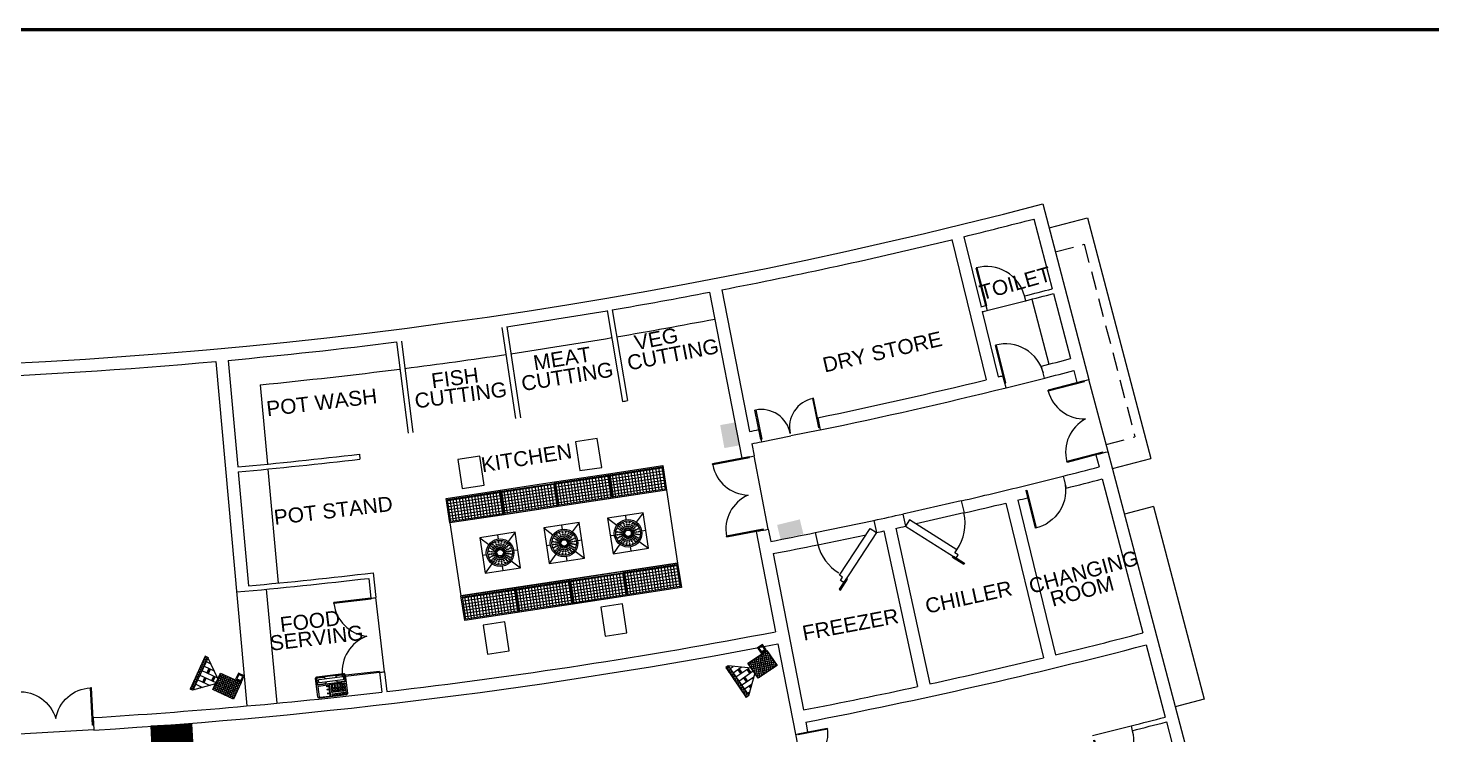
# Model space of a CAD drawing. Header units: inches. Extents: x -221585 to 401252, y -284294 to 332380.
# Drawn here: x 155738 to 158557, y 54669 to 56090 of the extents above; entities that cross this region are included whole.
import ezdxf
from ezdxf.enums import TextEntityAlignment as Align

# ---------------------------------------------------------------- set-up
doc = ezdxf.new("R2010")
doc.units = ezdxf.units.IN
doc.header["$MEASUREMENT"] = 0
for name, pattern in [('CENTER2', [1.125, 0.75, -0.125, 0.125, -0.125]), ('HIDDEN', [0.375, 0.25, -0.125]), ('HIDDEN2', [0.1875, 0.125, -0.0625])]:
    doc.linetypes.add(name, pattern=pattern)
for name, color, linetype, lineweight in [('A-SEC-TXT', 3, 'Continuous', 0), ('A-WALL', 1, 'Continuous', 9), ('HP-A-Door', 1, 'Continuous', 5), ('text', 72, 'HIDDEN2', 5), ('Wall mount speaker', 2, 'Continuous', 0)]:
    doc.layers.add(name, color=color, linetype=linetype, lineweight=lineweight)
for name, color, linetype in [('A-WINDOW', 162, 'Continuous'), ('AC-GRND-PATT', 251, 'Continuous'), ('FIXT', 6, 'Continuous'), ('HP-A-Grid', 9, 'CENTER2'), ('TEL', 6, 'Continuous')]:
    doc.layers.add(name, color=color, linetype=linetype)
doc.styles.add('DIM', font='arial.ttf')
doc.styles.get("Standard").update_dxf_attribs({"font": 'arial.ttf'})
pattern_1 = [(135, (-206628.523, -439172.145), (31.0767903, 31.0767903), []), (45, (-206628.523, -439172.145), (31.0767903, -31.0767903), [])]

# ---------------------------------------------------------------- blocks, each defined once
blk = doc.blocks.new('d2')
at = {"color": 1, "ltscale": 8}
for p, q in [((-332.772, -186.458, 9945.752), (-332.753, -186.454, 9945.752)), ((-332.628, -187.194, 9945.752), (-332.772, -186.458, 9945.752)), ((-332.609, -187.19, 9945.752), (-332.753, -186.454, 9945.752)), ((-332.753, -186.454, 9945.752), (-332.753, -186.454, 9945.732)), ((-332.753, -186.454, 9945.732), (-332.753, -186.454, 9945.732)), ((-334.226, -186.743, 9945.752), (-334.206, -186.739, 9945.752)), ((-334.082, -187.479, 9945.752), (-334.226, -186.743, 9945.752)), ((-334.062, -187.475, 9945.752), (-334.206, -186.739, 9945.752)), ((-332.628, -187.194, 9945.752), (-332.609, -187.19, 9945.752)), ((-334.082, -187.479, 9945.752), (-334.062, -187.475, 9945.752)), ((-334.063, -187.577, 9945.752), (-332.589, -187.288, 9945.752))]:
    blk.add_line(p, q, dxfattribs=at)
for centre, start, end in [((-332.628, -187.194, 9945.752), 101.092, 178.0402), ((-334.062, -187.475, 9945.752), 24.1438, 101.092)]:
    blk.add_arc(centre, 0.75, start, end, dxfattribs=at)
blk = doc.blocks.new('TRTH')
at = {"color": 1, "ltscale": 8}
for p, q in [((-589.839, -68.759), (-589.839, -67.98)), ((-589.819, -68.759), (-589.819, -67.979)), ((-589.839, -68.759), (-589.819, -68.759)), ((-589.839, -68.859), (-589.039, -68.859))]:
    blk.add_line(p, q, dxfattribs=at)
blk.add_arc((-589.819, -68.759), 0.78, 0, 91.4693, dxfattribs=at)
blk = doc.blocks.new('rghtht')
at = {"layer": 'HP-A-Grid', "linetype": 'ByBlock'}
h = blk.add_hatch(dxfattribs=at)
h.set_pattern_fill('NET', color=256, scale=50, style=0)
h.set_pattern_definition([(180, (222259.7514, 89040.658), (2e-11, 6.25), []), (90, (222259.7514, 89040.658), (6.25, -2e-11), [])])
h.paths.add_polyline_path([(204466.6, 125712.4), (204511.6, 125712.4), (204511.6, 125817.4), (204466.6, 125817.4)])
h = blk.add_hatch(dxfattribs=at)
h.set_pattern_fill('NET', color=256, scale=50, style=0)
h.set_pattern_definition([(180, (222458.0265, 89040.658), (2e-11, 6.25), []), (90, (222458.0265, 89040.658), (6.25, -2e-11), [])])
h.paths.add_polyline_path([(204664.9, 125712.4), (204709.9, 125712.4), (204709.9, 125817.4), (204664.9, 125817.4)])
h = blk.add_hatch(dxfattribs=at)
h.set_pattern_fill('NET', color=256, scale=50, style=0)
h.set_pattern_definition([(180, (222259.7514, 88930.658), (2e-11, 6.25), []), (90, (222259.7514, 88930.658), (6.25, -2e-11), [])])
h.paths.add_polyline_path([(204466.6, 125602.4), (204511.6, 125602.4), (204511.6, 125707.4), (204466.6, 125707.4)])
h = blk.add_hatch(dxfattribs=at)
h.set_pattern_fill('NET', color=256, scale=50, style=0)
h.set_pattern_definition([(180, (222458.0265, 88930.658), (2e-11, 6.25), []), (90, (222458.0265, 88930.658), (6.25, -2e-11), [])])
h.paths.add_polyline_path([(204664.9, 125602.4), (204709.9, 125602.4), (204709.9, 125707.4), (204664.9, 125707.4)])
h = blk.add_hatch(dxfattribs=at)
h.set_pattern_fill('NET', color=256, scale=50, style=0)
h.set_pattern_definition([(180, (222259.7514, 88820.658), (2e-11, 6.25), []), (90, (222259.7514, 88820.658), (6.25, -2e-11), [])])
h.paths.add_polyline_path([(204466.6, 125492.4), (204511.6, 125492.4), (204511.6, 125597.4), (204466.6, 125597.4)])
h = blk.add_hatch(dxfattribs=at)
h.set_pattern_fill('NET', color=256, scale=50, style=0)
h.set_pattern_definition([(180, (222458.0265, 88820.658), (2e-11, 6.25), []), (90, (222458.0265, 88820.658), (6.25, -2e-11), [])])
h.paths.add_polyline_path([(204664.9, 125492.4), (204709.9, 125492.4), (204709.9, 125597.4), (204664.9, 125597.4)])
h = blk.add_hatch(dxfattribs=at)
h.set_pattern_fill('NET', color=256, scale=50, style=0)
h.set_pattern_definition([(180, (222259.7514, 88710.658), (2e-11, 6.25), []), (90, (222259.7514, 88710.658), (6.25, -2e-11), [])])
h.paths.add_polyline_path([(204466.6, 125382.4), (204511.6, 125382.4), (204511.6, 125487.4), (204466.6, 125487.4)])
h = blk.add_hatch(dxfattribs=at)
h.set_pattern_fill('NET', color=256, scale=50, style=0)
h.set_pattern_definition([(180, (222458.0265, 88710.658), (2e-11, 6.25), []), (90, (222458.0265, 88710.658), (6.25, -2e-11), [])])
h.paths.add_polyline_path([(204664.9, 125382.4), (204709.9, 125382.4), (204709.9, 125487.4), (204664.9, 125487.4)])
at = {"layer": 'A-WINDOW', "color": 8}
blk.add_line((204662.4, 125819.9), (204662.4, 125379.9), dxfattribs=at)
for points in [[(204449.4, 125698.1), (204390.6, 125698.1), (204390.6, 125653.9), (204449.4, 125653.9)], [(204786, 125698.1), (204727.1, 125698.1), (204727.1, 125653.9), (204786, 125653.9)], [(204449.4, 125459.2), (204390.6, 125459.2), (204390.6, 125414.9), (204449.4, 125414.9)], [(204786, 125459.2), (204727.1, 125459.2), (204727.1, 125414.9), (204786, 125414.9)]]:
    blk.add_lwpolyline(points, close=True, dxfattribs=at)
at = {"layer": 'FIXT'}
for p, q in [((204514.1, 125819.9), (204514.1, 125379.9)), ((204514.1, 125819.9), (204662.4, 125819.9)), ((204712.4, 125819.9), (204712.4, 125379.9)), ((204552.3, 125766.5), (204568.7, 125750.1)), ((204588.3, 125766.5), (204588.3, 125758.2)), ((204607.8, 125750.1), (204624.3, 125766.5)), ((204552.3, 125730.5), (204560.6, 125730.5)), ((204616, 125730.5), (204624.3, 125730.5)), ((204552.3, 125694.5), (204568.7, 125710.9)), ((204588.3, 125702.8), (204588.3, 125694.5)), ((204607.8, 125710.9), (204624.3, 125694.5)), ((204552.3, 125636.6), (204568.7, 125620.1)), ((204588.3, 125636.6), (204588.3, 125628.3)), ((204607.8, 125620.1), (204624.3, 125636.6)), ((204552.3, 125600.6), (204560.6, 125600.6)), ((204616, 125600.6), (204624.3, 125600.6)), ((204552.3, 125564.6), (204568.7, 125581)), ((204588.3, 125572.9), (204588.3, 125564.6)), ((204607.8, 125581), (204624.3, 125564.6)), ((204552.3, 125506.6), (204568.7, 125490.2)), ((204588.3, 125506.6), (204588.3, 125498.3)), ((204607.8, 125490.2), (204624.3, 125506.6)), ((204552.3, 125470.6), (204560.6, 125470.6)), ((204616, 125470.6), (204624.3, 125470.6)), ((204552.3, 125434.6), (204568.7, 125451)), ((204588.3, 125442.9), (204588.3, 125434.6)), ((204607.8, 125451), (204624.3, 125434.6)), ((204514.1, 125379.9), (204662.4, 125379.9))]:
    blk.add_line(p, q, dxfattribs=at)
for points in [[(204514.1, 125819.9), (204464.1, 125819.9)], [(204712.4, 125819.9), (204712.4, 125819.9), (204662.4, 125819.9)]]:
    blk.add_lwpolyline(points, dxfattribs=at)
for points in [[(204464.1, 125819.9), (204514.1, 125819.9), (204514.1, 125709.9), (204464.1, 125709.9)], [(204466.6, 125817.4), (204511.6, 125817.4), (204511.6, 125712.4), (204466.6, 125712.4)], [(204662.4, 125819.9), (204712.4, 125819.9), (204712.4, 125709.9), (204662.4, 125709.9)], [(204664.9, 125817.4), (204709.9, 125817.4), (204709.9, 125712.4), (204664.9, 125712.4)], [(204624.3, 125766.5), (204552.3, 125766.5), (204552.3, 125694.5), (204624.3, 125694.5)], [(204464.1, 125709.9), (204514.1, 125709.9), (204514.1, 125599.9), (204464.1, 125599.9)], [(204466.6, 125707.4), (204511.6, 125707.4), (204511.6, 125602.4), (204466.6, 125602.4)], [(204662.4, 125709.9), (204712.4, 125709.9), (204712.4, 125599.9), (204662.4, 125599.9)], [(204664.9, 125707.4), (204709.9, 125707.4), (204709.9, 125602.4), (204664.9, 125602.4)], [(204624.3, 125636.6), (204552.3, 125636.6), (204552.3, 125564.6), (204624.3, 125564.6)], [(204464.1, 125599.9), (204514.1, 125599.9), (204514.1, 125489.9), (204464.1, 125489.9)], [(204466.6, 125597.4), (204511.6, 125597.4), (204511.6, 125492.4), (204466.6, 125492.4)], [(204662.4, 125599.9), (204712.4, 125599.9), (204712.4, 125489.9), (204662.4, 125489.9)], [(204664.9, 125597.4), (204709.9, 125597.4), (204709.9, 125492.4), (204664.9, 125492.4)], [(204464.1, 125489.9), (204514.1, 125489.9), (204514.1, 125379.9), (204464.1, 125379.9)], [(204624.3, 125506.6), (204552.3, 125506.6), (204552.3, 125434.6), (204624.3, 125434.6)], [(204662.4, 125489.9), (204712.4, 125489.9), (204712.4, 125379.9), (204662.4, 125379.9)], [(204466.6, 125487.4), (204511.6, 125487.4), (204511.6, 125382.4), (204466.6, 125382.4)], [(204664.9, 125487.4), (204709.9, 125487.4), (204709.9, 125382.4), (204664.9, 125382.4)]]:
    blk.add_lwpolyline(points, close=True, dxfattribs=at)
for centre, radius in [((204588.3, 125730.5), 27.7), ((204588.3, 125730.5), 24.8), ((204570.2, 125742.4), 0.795), ((204573, 125745.7), 0.795), ((204575.9, 125742.9), 0.795), ((204576.2, 125748.5), 0.795), ((204578.8, 125745.4), 0.795), ((204581.1, 125742.7), 0.795), ((204582.4, 125751.6), 0.795), ((204583.6, 125747.7), 0.795), ((204584.6, 125744.3), 0.795), ((204585.8, 125740.6), 0.795), ((204588.3, 125752.1), 0.795), ((204588.3, 125748), 0.795), ((204588.3, 125744.4), 0.795), ((204588.3, 125740.5), 0.795), ((204590.7, 125740.6), 0.795), ((204591.9, 125744.3), 0.795), ((204593, 125747.7), 0.795), ((204594.2, 125751.6), 0.795), ((204595.4, 125742.7), 0.795), ((204597.7, 125745.4), 0.795), ((204600.3, 125748.5), 0.795), ((204600.6, 125742.9), 0.795), ((204603.5, 125745.7), 0.795), ((204606.3, 125742.4), 0.795), ((204566.7, 125730.5), 0.795), ((204567.5, 125736.8), 0.795), ((204567.5, 125724.2), 0.795), ((204570.2, 125718.7), 0.795), ((204570.8, 125730.5), 0.795), ((204571.3, 125735.4), 0.795), ((204571.3, 125725.6), 0.795), ((204573, 125715.3), 0.795), ((204573.4, 125739.8), 0.795), ((204573.4, 125721.2), 0.795), ((204574.4, 125730.5), 0.795), ((204574.7, 125734.2), 0.795), ((204574.7, 125726.8), 0.795), ((204575.9, 125718.2), 0.795), ((204576.2, 125737.6), 0.795), ((204576.2, 125723.4), 0.795), ((204576.2, 125712.6), 0.795), ((204578.3, 125730.5), 0.795), ((204578.4, 125732.9), 0.795), ((204578.4, 125728.2), 0.795), ((204578.4, 125740.3), 0.795), ((204578.4, 125720.7), 0.795), ((204578.8, 125715.6), 0.795), ((204579.2, 125735.2), 0.795), ((204579.2, 125725.9), 0.795), ((204581.2, 125737.6), 0.795), ((204581.2, 125723.4), 0.795), ((204581.1, 125718.4), 0.795), ((204588.3, 125730.5), 7.8), ((204588.3, 125730.5), 6.54), ((204583.6, 125713.3), 0.795), ((204583.6, 125739.7), 0.795), ((204583.6, 125721.4), 0.795), ((204584.6, 125716.7), 0.795), ((204585.8, 125720.4), 0.795), ((204588.3, 125720.5), 0.795), ((204588.3, 125716.6), 0.795), ((204588.3, 125713), 0.795), ((204590.7, 125720.4), 0.795), ((204591.9, 125716.7), 0.795), ((204592.9, 125739.7), 0.795), ((204592.9, 125721.4), 0.795), ((204593, 125713.3), 0.795), ((204595.3, 125737.6), 0.795), ((204595.3, 125723.4), 0.795), ((204595.4, 125718.4), 0.795), ((204597.3, 125735.2), 0.795), ((204597.3, 125725.9), 0.795), ((204597.7, 125715.6), 0.795), ((204598.1, 125740.3), 0.795), ((204598.1, 125720.7), 0.795), ((204598.2, 125732.9), 0.795), ((204598.2, 125728.2), 0.795), ((204598.3, 125730.5), 0.795), ((204600.3, 125712.6), 0.795), ((204600.4, 125737.6), 0.795), ((204600.4, 125723.4), 0.795), ((204600.6, 125718.2), 0.795), ((204601.8, 125734.2), 0.795), ((204601.8, 125726.8), 0.795), ((204602.1, 125730.5), 0.795), ((204603.2, 125739.8), 0.795), ((204603.2, 125721.2), 0.795), ((204603.5, 125715.3), 0.795), ((204605.2, 125735.4), 0.795), ((204605.2, 125725.6), 0.795), ((204605.8, 125730.5), 0.795), ((204606.3, 125718.7), 0.795), ((204609, 125736.8), 0.795), ((204609, 125724.2), 0.795), ((204609.8, 125730.5), 0.795), ((204582.4, 125709.4), 0.795), ((204588.3, 125709), 0.795), ((204594.2, 125709.4), 0.795), ((204588.3, 125600.6), 27.7), ((204588.3, 125600.6), 24.8), ((204566.7, 125600.6), 0.795), ((204567.5, 125606.9), 0.795), ((204570.2, 125612.4), 0.795), ((204570.8, 125600.6), 0.795), ((204571.3, 125605.5), 0.795), ((204573, 125615.8), 0.795), ((204573.4, 125609.9), 0.795), ((204574.4, 125600.6), 0.795), ((204574.7, 125604.3), 0.795), ((204575.9, 125612.9), 0.795), ((204576.2, 125618.5), 0.795), ((204576.2, 125607.6), 0.795), ((204578.3, 125600.6), 0.795), ((204578.4, 125602.9), 0.795), ((204578.4, 125610.4), 0.795), ((204578.8, 125615.5), 0.795), ((204579.2, 125605.2), 0.795), ((204581.1, 125612.7), 0.795), ((204581.2, 125607.6), 0.795), ((204588.3, 125600.6), 7.8), ((204582.4, 125621.6), 0.795), ((204588.3, 125600.6), 6.54), ((204583.6, 125617.8), 0.795), ((204583.6, 125609.7), 0.795), ((204584.6, 125614.3), 0.795), ((204585.8, 125610.6), 0.795), ((204588.3, 125622.1), 0.795), ((204588.3, 125618.1), 0.795), ((204588.3, 125614.5), 0.795), ((204588.3, 125610.6), 0.795), ((204590.7, 125610.6), 0.795), ((204591.9, 125614.3), 0.795), ((204592.9, 125609.7), 0.795), ((204593, 125617.8), 0.795), ((204594.2, 125621.6), 0.795), ((204595.3, 125607.6), 0.795), ((204595.4, 125612.7), 0.795), ((204597.3, 125605.2), 0.795), ((204597.7, 125615.5), 0.795), ((204598.1, 125610.4), 0.795), ((204598.2, 125602.9), 0.795), ((204598.3, 125600.6), 0.795), ((204600.3, 125618.5), 0.795), ((204600.4, 125607.6), 0.795), ((204600.6, 125612.9), 0.795), ((204601.8, 125604.3), 0.795), ((204602.1, 125600.6), 0.795), ((204603.2, 125609.9), 0.795), ((204603.5, 125615.8), 0.795), ((204605.2, 125605.5), 0.795), ((204605.8, 125600.6), 0.795), ((204606.3, 125612.4), 0.795), ((204609, 125606.9), 0.795), ((204609.8, 125600.6), 0.795), ((204567.5, 125594.3), 0.795), ((204570.2, 125588.7), 0.795), ((204571.3, 125595.6), 0.795), ((204573, 125585.3), 0.795), ((204573.4, 125591.2), 0.795), ((204574.7, 125596.9), 0.795), ((204575.9, 125588.2), 0.795), ((204576.2, 125593.5), 0.795), ((204576.2, 125582.6), 0.795), ((204578.4, 125598.2), 0.795), ((204578.4, 125590.7), 0.795), ((204578.8, 125585.7), 0.795), ((204579.2, 125595.9), 0.795), ((204581.2, 125593.5), 0.795), ((204581.1, 125588.4), 0.795), ((204582.4, 125579.5), 0.795), ((204583.6, 125583.3), 0.795), ((204583.6, 125591.4), 0.795), ((204584.6, 125586.8), 0.795), ((204585.8, 125590.5), 0.795), ((204588.3, 125590.6), 0.795), ((204588.3, 125586.7), 0.795), ((204588.3, 125583.1), 0.795), ((204588.3, 125579), 0.795), ((204590.7, 125590.5), 0.795), ((204591.9, 125586.8), 0.795), ((204592.9, 125591.4), 0.795), ((204593, 125583.3), 0.795), ((204594.2, 125579.5), 0.795), ((204595.3, 125593.5), 0.795), ((204595.4, 125588.4), 0.795), ((204597.3, 125595.9), 0.795), ((204597.7, 125585.7), 0.795), ((204598.1, 125590.7), 0.795), ((204598.2, 125598.2), 0.795), ((204600.3, 125582.6), 0.795), ((204600.4, 125593.5), 0.795), ((204600.6, 125588.2), 0.795), ((204601.8, 125596.9), 0.795), ((204603.2, 125591.2), 0.795), ((204603.5, 125585.3), 0.795), ((204605.2, 125595.6), 0.795), ((204606.3, 125588.7), 0.795), ((204609, 125594.3), 0.795), ((204588.3, 125470.6), 27.7), ((204588.3, 125470.6), 24.8), ((204576.2, 125488.6), 0.795), ((204582.4, 125491.7), 0.795), ((204583.6, 125487.8), 0.795), ((204588.3, 125492.1), 0.795), ((204588.3, 125488.1), 0.795), ((204593, 125487.8), 0.795), ((204594.2, 125491.7), 0.795), ((204600.3, 125488.6), 0.795), ((204566.7, 125470.6), 0.795), ((204567.5, 125476.9), 0.795), ((204567.5, 125464.3), 0.795), ((204570.2, 125482.4), 0.795), ((204570.2, 125458.8), 0.795), ((204570.8, 125470.6), 0.795), ((204571.3, 125475.5), 0.795), ((204571.3, 125465.7), 0.795), ((204573, 125485.8), 0.795), ((204573.4, 125479.9), 0.795), ((204573.4, 125461.3), 0.795), ((204574.4, 125470.6), 0.795), ((204574.7, 125474.3), 0.795), ((204574.7, 125466.9), 0.795), ((204575.9, 125483), 0.795), ((204576.2, 125477.7), 0.795), ((204576.2, 125463.5), 0.795), ((204578.3, 125470.6), 0.795), ((204578.4, 125473), 0.795), ((204578.4, 125468.2), 0.795), ((204578.4, 125480.4), 0.795), ((204578.4, 125460.8), 0.795), ((204578.8, 125485.5), 0.795), ((204579.2, 125475.3), 0.795), ((204579.2, 125465.9), 0.795), ((204581.1, 125482.7), 0.795), ((204581.2, 125477.7), 0.795), ((204581.2, 125463.5), 0.795), ((204581.1, 125458.5), 0.795), ((204588.3, 125470.6), 7.8), ((204588.3, 125470.6), 6.54), ((204583.6, 125479.8), 0.795), ((204583.6, 125461.4), 0.795), ((204584.6, 125484.4), 0.795), ((204585.8, 125480.7), 0.795), ((204585.8, 125460.5), 0.795), ((204588.3, 125484.5), 0.795), ((204588.3, 125480.6), 0.795), ((204588.3, 125460.6), 0.795), ((204590.7, 125480.7), 0.795), ((204590.7, 125460.5), 0.795), ((204591.9, 125484.4), 0.795), ((204592.9, 125479.8), 0.795), ((204592.9, 125461.4), 0.795), ((204595.3, 125477.7), 0.795), ((204595.3, 125463.5), 0.795), ((204595.4, 125482.7), 0.795), ((204595.4, 125458.5), 0.795), ((204597.3, 125475.3), 0.795), ((204597.3, 125465.9), 0.795), ((204597.7, 125485.5), 0.795), ((204598.1, 125480.4), 0.795), ((204598.1, 125460.8), 0.795), ((204598.2, 125473), 0.795), ((204598.2, 125468.2), 0.795), ((204598.3, 125470.6), 0.795), ((204600.4, 125477.7), 0.795), ((204600.4, 125463.5), 0.795), ((204600.6, 125483), 0.795), ((204601.8, 125474.3), 0.795), ((204601.8, 125466.9), 0.795), ((204602.1, 125470.6), 0.795), ((204603.2, 125479.9), 0.795), ((204603.2, 125461.3), 0.795), ((204603.5, 125485.8), 0.795), ((204605.2, 125475.5), 0.795), ((204605.2, 125465.7), 0.795), ((204605.8, 125470.6), 0.795), ((204606.3, 125482.4), 0.795), ((204606.3, 125458.8), 0.795), ((204609, 125476.9), 0.795), ((204609, 125464.3), 0.795), ((204609.8, 125470.6), 0.795), ((204573, 125455.4), 0.795), ((204575.9, 125458.2), 0.795), ((204576.2, 125452.6), 0.795), ((204578.8, 125455.7), 0.795), ((204582.4, 125449.5), 0.795), ((204583.6, 125453.4), 0.795), ((204584.6, 125456.8), 0.795), ((204588.3, 125456.7), 0.795), ((204588.3, 125453.1), 0.795), ((204588.3, 125449.1), 0.795), ((204591.9, 125456.8), 0.795), ((204593, 125453.4), 0.795), ((204594.2, 125449.5), 0.795), ((204597.7, 125455.7), 0.795), ((204600.3, 125452.6), 0.795), ((204600.6, 125458.2), 0.795), ((204603.5, 125455.4), 0.795)]:
    blk.add_circle(centre, radius, dxfattribs=at)
blk = doc.blocks.new('RYTRTRTRTRT')
at = {"color": 1}
for p, q in [((42.518, 61.153), (42.518, 61.753)), ((42.518, 61.753), (42.538, 61.753)), ((42.538, 61.753), (42.538, 61.153)), ((43.718, 61.753), (43.698, 61.753)), ((43.698, 61.753), (43.698, 61.153)), ((43.718, 61.153), (43.718, 61.753)), ((42.518, 61.153), (42.538, 61.153)), ((42.518, 61.103), (43.118, 61.103)), ((43.718, 61.103), (43.118, 61.103)), ((43.718, 61.153), (43.698, 61.153))]:
    blk.add_line(p, q, dxfattribs=at)
for centre, start, end in [((42.528, 61.163), 359.0371, 90), ((43.708, 61.163), 90, 180.9629)]:
    blk.add_arc(centre, 0.59, start, end, dxfattribs=at)
blk = doc.blocks.new('A$C08703A85')
at = {"layer": 'AC-GRND-PATT', "lineweight": -2, "ltscale": 0.1}
h = blk.add_hatch(dxfattribs=at)
h.set_pattern_fill('ANSI37', color=0, scale=351.593746)
h.set_pattern_definition(pattern_1)
h.paths.add_polyline_path([(0, 837), (67, 837), (70, 834), (70, 6), (63, 0), (0, 0)])
h = blk.add_hatch(dxfattribs=at)
h.set_pattern_fill('BRSTONE', color=0, scale=351.593746)
h.set_pattern_definition([(180, (-206628.52, -439172.15), (-7e-13, 116.025936), []), (90, (-206944.96, -439172.15), (175.79687, 116.025936), [116.02594, -116.02594]), (90, (-206909.8, -439172.15), (175.79687, 116.025936), [116.02594, -116.02594]), (180, (-206944.96, -439152.81), (-175.796873, 116.025936), [-316.43437, 35.159375]), (180, (-206944.96, -439133.47), (-175.796873, 116.025936), [-316.43437, 35.159375]), (180, (-206944.96, -439114.13), (-175.796873, 116.025936), [-316.43437, 35.159375]), (180, (-206944.96, -439094.8), (-175.796873, 116.025936), [-316.43437, 35.159375]), (180, (-206944.96, -439075.46), (-175.796873, 116.025936), [-316.43437, 35.159375])])
h.paths.add_polyline_path([(70, 834), (481, 486), (481, 352), (70, 6)])
h = blk.add_hatch(dxfattribs=at)
h.set_pattern_fill('ANSI37', color=0, scale=351.593746)
h.set_pattern_definition(pattern_1)
h.paths.add_polyline_path([(1009, 628), (1009, 206), (481, 206), (481, 417), (481, 628)])
at = {"layer": 'A-WALL', "color": 10, "lineweight": -2, "ltscale": 0.1}
for p, q in [((0, 837), (0, 0)), ((70, 837), (0, 837)), ((481, 486), (67, 837)), ((70, 839), (70, 0)), ((481, 352), (63, 0)), ((481, 206), (481, 628)), ((481, 628), (1009, 628)), ((481, 206), (481, 417)), ((499, 472), (495, 475)), ((1009, 628), (1009, 206)), ((1009, 206), (481, 206))]:
    blk.add_line(p, q, dxfattribs=at)
at = {"layer": 'A-WALL', "color": 10, "linetype": 'ByBlock', "lineweight": -2, "ltscale": 0.1}
blk.add_line((70, 0), (0, 0), dxfattribs=at)
blk = doc.blocks.new('A$C1C8104B6')
at = {"color": 6}
for points in [[(737, 0), (887, 0), (887, 146), (737, 146)], [(760, 23), (864, 23), (864, 123), (760, 123)]]:
    blk.add_lwpolyline(points, close=True, dxfattribs=at)
at = {"layer": 'A-SEC-TXT', "rotation": 270}
blk.add_blockref('A$C08703A85', (90, 1009), dxfattribs=at)
blk = doc.blocks.new('A$C1A3D5E7F')
at = {"color": 1}
for points in [[(6.11, 4.12), (6.11, 0.28, -0.414214), (5.83, 0), (0.28, 0, -0.414214), (0, 0.28), (0, 4.12, -0.414214), (0.28, 4.41), (5.83, 4.41, -0.414214)], [(5.97, 4.12), (5.97, 2.84, -0.414214), (5.83, 2.7), (0.28, 2.7, -0.414214), (0.14, 2.84), (0.14, 4.12, -0.414214), (0.28, 4.27), (5.83, 4.27, -0.414214)], [(5.69, 3.7), (5.69, 3.27, -0.414214), (5.54, 3.13), (0.71, 3.13, -0.414214), (0.57, 3.27), (0.57, 3.7, -0.414214), (0.71, 3.84), (5.54, 3.84, -0.414214)], [(2.42, 2.36), (2.42, 0.28, -0.414214), (2.28, 0.14), (0.43, 0.14, -0.414214), (0.29, 0.28), (0.29, 2.36, -0.414214), (0.43, 2.5), (2.28, 2.5, -0.414214)], [(3.25, 2.03), (3.25, 2.4, 0.414214), (3.23, 2.43), (3, 2.43, 0.414214), (2.97, 2.4), (2.97, 2.03, 0.414214), (3, 2), (3.23, 2, 0.414214)], [(3.25, 1.82), (3.25, 1.45, -0.414214), (3.23, 1.43), (3, 1.43, -0.414214), (2.97, 1.45), (2.97, 1.82, -0.414214), (3, 1.85), (3.23, 1.85, -0.414214)], [(3.25, 1.25), (3.25, 0.88, -0.414214), (3.23, 0.85), (3, 0.85, -0.414214), (2.97, 0.88), (2.97, 1.25, -0.414214), (3, 1.28), (3.23, 1.28, -0.414214)], [(3.25, 0.54), (3.25, 0.17, -0.414214), (3.23, 0.14), (3, 0.14, -0.414214), (2.97, 0.17), (2.97, 0.54, -0.414214), (3, 0.57), (3.23, 0.57, -0.414214)], [(3.84, 2.03), (3.84, 2.4, 0.414214), (3.81, 2.43), (3.58, 2.43, 0.414214), (3.55, 2.4), (3.55, 2.03, 0.414214), (3.58, 2), (3.81, 2, 0.414214)], [(3.84, 1.82), (3.84, 1.45, -0.414214), (3.81, 1.43), (3.58, 1.43, -0.414214), (3.55, 1.45), (3.55, 1.82, -0.414214), (3.58, 1.85), (3.81, 1.85, -0.414214)], [(3.84, 1.25), (3.84, 0.88, -0.414214), (3.81, 0.85), (3.58, 0.85, -0.414214), (3.55, 0.88), (3.55, 1.25, -0.414214), (3.58, 1.28), (3.81, 1.28, -0.414214)], [(3.84, 0.54), (3.84, 0.17, -0.414214), (3.81, 0.14), (3.58, 0.14, -0.414214), (3.55, 0.17), (3.55, 0.54, -0.414214), (3.58, 0.57), (3.81, 0.57, -0.414214)], [(4.42, 2.03), (4.42, 2.4, 0.414214), (4.39, 2.43), (4.16, 2.43, 0.414214), (4.14, 2.4), (4.14, 2.03, 0.414214), (4.16, 2), (4.39, 2, 0.414214)], [(4.42, 1.82), (4.42, 1.45, -0.414214), (4.39, 1.43), (4.16, 1.43, -0.414214), (4.14, 1.45), (4.14, 1.82, -0.414214), (4.16, 1.85), (4.39, 1.85, -0.414214)], [(4.42, 1.25), (4.42, 0.88, -0.414214), (4.39, 0.85), (4.16, 0.85, -0.414214), (4.14, 0.88), (4.14, 1.25, -0.414214), (4.16, 1.28), (4.39, 1.28, -0.414214)], [(4.42, 0.54), (4.42, 0.17, -0.414214), (4.39, 0.14), (4.16, 0.14, -0.414214), (4.14, 0.17), (4.14, 0.54, -0.414214), (4.16, 0.57), (4.39, 0.57, -0.414214)], [(5, 2.03), (5, 2.4, 0.414214), (4.97, 2.43), (4.75, 2.43, 0.414214), (4.72, 2.4), (4.72, 2.03, 0.414214), (4.75, 2), (4.97, 2, 0.414214)], [(5, 1.82), (5, 1.45, -0.414214), (4.97, 1.43), (4.75, 1.43, -0.414214), (4.72, 1.45), (4.72, 1.82, -0.414214), (4.75, 1.85), (4.97, 1.85, -0.414214)], [(5, 1.25), (5, 0.88, -0.414214), (4.97, 0.85), (4.75, 0.85, -0.414214), (4.72, 0.88), (4.72, 1.25, -0.414214), (4.75, 1.28), (4.97, 1.28, -0.414214)], [(5, 0.54), (5, 0.17, -0.414214), (4.97, 0.14), (4.75, 0.14, -0.414214), (4.72, 0.17), (4.72, 0.54, -0.414214), (4.75, 0.57), (4.97, 0.57, -0.414214)], [(5.79, 2.4), (5.79, 2.03, -0.414214), (5.76, 2), (5.6, 2, -0.414214), (5.57, 2.03), (5.57, 2.4, -0.414214), (5.6, 2.43), (5.76, 2.43, -0.414214)], [(5.79, 1.82), (5.79, 1.45, -0.414214), (5.76, 1.43), (5.6, 1.43, -0.414214), (5.57, 1.45), (5.57, 1.82, -0.414214), (5.6, 1.85), (5.76, 1.85, -0.414214)], [(5.79, 1.25), (5.79, 0.88, -0.414214), (5.76, 0.85), (5.6, 0.85, -0.414214), (5.57, 0.88), (5.57, 1.25, -0.414214), (5.6, 1.28), (5.76, 1.28, -0.414214)], [(5.79, 0.54), (5.79, 0.17, -0.414214), (5.76, 0.14), (5.6, 0.14, -0.414214), (5.57, 0.17), (5.57, 0.54, -0.414214), (5.6, 0.57), (5.76, 0.57, -0.414214)]]:
    blk.add_lwpolyline(points, format="xyb", close=True, dxfattribs=at)
for points in [[(2.11, 3.13), (1.71, 2.77), (0.43, 2.77, -0.414214), (0.28, 2.91), (0.28, 4.05, -0.414214), (0.43, 4.19), (1.71, 4.19), (2.11, 3.84)], [(4.07, 3.84), (4.48, 4.19), (5.76, 4.19, -0.414214), (5.9, 4.05), (5.9, 2.91, -0.414214), (5.76, 2.77), (4.48, 2.77), (4.07, 3.13)]]:
    blk.add_lwpolyline(points, format="xyb", dxfattribs=at)
for points in [[(2.18, 2.34), (2.18, 2.12), (2.1, 2.12), (2.1, 2.34)], [(2.18, 1.64), (2.18, 1.43), (2.1, 1.43), (2.1, 1.64)], [(2.18, 0.86), (2.18, 0.64), (2.1, 0.64), (2.1, 0.86)], [(6.02, 0.66), (6.02, 0.68), (5.91, 0.68), (5.91, 0.66)], [(6.02, 0.65), (6.02, 0.63), (5.91, 0.63), (5.91, 0.65)], [(6.02, 0.61), (6.02, 0.6), (5.91, 0.6), (5.91, 0.61)]]:
    blk.add_lwpolyline(points, close=True, dxfattribs=at)
blk.add_lwpolyline([(5.31, 0), (5.31, 2.5), (2.57, 2.5), (2.57, 0)], dxfattribs=at)
for centre in [(5.43, 1.14), (5.43, 0.35)]:
    blk.add_circle(centre, 0.0499, dxfattribs=at)
for s, height, p in [('Panasonic', 0.0995, (0.15, 1.36)), ('1', 0.142, (3.15, 2.21)), ('2', 0.142, (3.15, 1.64)), ('3', 0.142, (3.15, 1.06)), ('4', 0.142, (3.73, 2.21)), ('5', 0.142, (3.73, 1.64)), ('6', 0.142, (3.73, 1.06)), ('7', 0.142, (4.31, 2.21)), ('8', 0.142, (4.31, 1.64)), ('9', 0.142, (4.31, 1.06)), ('*', 0.142, (4.9, 2.21)), ('0', 0.142, (4.9, 1.64)), ('#', 0.142, (4.9, 1.06)), ('MIC', 0.0498, (5.86, 0.64))]:
    blk.add_text(s, height=height, rotation=90, dxfattribs=at).set_placement(p, align=Align.MIDDLE)
blk = doc.blocks.new('A$C54490F4E')
at = {"layer": 'Wall mount speaker', "ltscale": 0.1}
h = blk.add_hatch(dxfattribs=at)
h.set_pattern_fill('ANSI31', color=3, scale=50, style=0)
h.paths.add_polyline_path([(347, 332), (0, 332), (0, 0), (347, 0)])
at = {"layer": 'Wall mount speaker', "color": 3, "ltscale": 0.1}
blk.add_lwpolyline([(0, 332), (347, 332), (347, 0), (0, 0)], close=True, dxfattribs=at)
blk = doc.blocks.new('A$C1A917D7C')
at = {"layer": 'TEL', "elevation": 0}
for points in [[(0, 956), (227, 956), (227, 744), (0, 744)], [(63, 893), (164, 893), (164, 807), (63, 807)]]:
    blk.add_lwpolyline(points, close=True, dxfattribs=at)
at = {"layer": 'Wall mount speaker', "color": 2, "ltscale": 0.1, "xscale": 2.038325862171721, "yscale": 2.038325862171721, "zscale": 2.038325862171721}
blk.add_blockref('A$C54490F4E', (14, 0), dxfattribs=at)

msp = doc.modelspace()

# ---------------------------------------------------------------- linework, layer by layer
at = {"color": 4, "ltscale": 8}
for p, q in [((157775.8, 55736.4, 0.8), (157868.7, 55383.5, 0.8)), ((157757.9, 55705.9, 0.4), (157794.9, 55565.7, 0.8)), ((157753.9, 55544.6, 0.8), (157788.2, 55414.2, 0.8)), ((157797.4, 55556, 0.8), (157831.8, 55425.5, 0.8)), ((157838.2, 55401.3, 0.8), (157844.5, 55377.1, 0.8)), ((157882.8, 55232.1, 0.8), (157889.1, 55207.9, 0.8)), ((157906.9, 55238.4, 0.8), (158458.3, 53144.8, 0.8)), ((157895.5, 55183.7, 0.8), (157977, 54874.3, 0.8)), ((157983.4, 54850.1, 0.8), (158021.6, 54705, 0.8)), ((158024.1, 54695.4, 0.8), (158062.3, 54550.3, 0.8))]:
    msp.add_line(p, q, dxfattribs=at)
at = {"color": 20, "ltscale": 10}
for p, q in [((157788.5, 55688, 0.4), (157865.9, 55708.4, 0.8)), ((157865.9, 55708.4, 0.8), (157993.2, 55224.9, 0.8)), ((157915.8, 55204.5, 0.4), (157993.2, 55224.9, 0.8)), ((157998.1, 55128, 0.8), (157940, 55112.7, 0.8)), ((157998.1, 55128, 0.8), (158099.9, 54741.2, 0.8)), ((158099.9, 54741.2, 0.8), (158041.9, 54725.9, 0.8))]:
    msp.add_line(p, q, dxfattribs=at)
at = {"color": 4, "ltscale": 10}
for p, q in [((157593, 55664.4, 0.4), (157662.2, 55382.7, 0.8)), ((157617.3, 55670.3, 0.8), (157651.9, 55529.5, 0.8)), ((157106.9, 55558.9, 0.4), (157171.6, 55225.1, 0.4)), ((157131.5, 55563.7, 0.4), (157186.7, 55279, 0.4)), ((157741.6, 55541.6, 0.8), (157739.1, 55551.3, 0.4)), ((156901, 55521.8, 0.4), (156932.2, 55339.4, 0.4)), ((156910.9, 55523.5, 0.4), (156942.1, 55341.1, 0.4)), ((157654.3, 55519.8, 0.8), (157686.5, 55388.7, 0.9)), ((157661.6, 55531.9, 0.8), (157664, 55522.2, 0.8)), ((156689.5, 55488.1, 0.4), (156717, 55305.1, 0.4)), ((156699.4, 55489.6, 0.4), (156726.9, 55306.6, 0.4)), ((156478, 55459, 0.4), (156501.2, 55275.5, 0.4)), ((156487.9, 55460.3, 0.4), (156511.1, 55276.7, 0.4)), ((156114.9, 55419.6, 0.4), (156177.7, 54727.5, 0.4)), ((156139.8, 55421.9, 0.4), (156159.2, 55207.8, 0.4)), ((157779.7, 55386.2, 0.9), (157773.6, 55410.5, 0.4)), ((156204.5, 55372.8, 0.4), (156219, 55213.5, 0.4)), ((157702.1, 55366.8, 0.9), (157696, 55391, 0.9)), ((157323.9, 55306.5, 0.4), (157328.9, 55282, 0.4)), ((157205.9, 55282.7, 0.4), (157211.1, 55258.2, 0.4)), ((156403.4, 55233.3, 0.4), (156404.5, 55223.4, 0.4)), ((157191.4, 55254.4, 0.4), (157196.2, 55229.9, 0.4)), ((156219.9, 55203.5, 0.4), (156240.6, 54974.5, 0.4)), ((156160.1, 55197.8, 0.4), (156180.9, 54968.8, 0.4)), ((157816.9, 55189.4, 0.4), (157823.1, 55165.1, 1.3)), ((157612.2, 55139.6, 0.4), (157617.9, 55115.3, 0.4)), ((157701.5, 55135.1, 0.9), (157777.2, 54824.1, 0.9)), ((157725.8, 55140.9, 0.4), (157801.4, 54830, 0.9)), ((157436.5, 55100.4, 0.4), (157441.8, 55075.9, 0.4)), ((157495.2, 55113.1, 0.4), (157500.5, 55088.7, 0.4)), ((157200.2, 55077.9, 0.4), (157239.2, 54876.6, 0.4)), ((157224.7, 55082.6, 0.4), (157229.5, 55058.1, 0.4)), ((157319.1, 55075.8, 0.4), (157324.2, 55051.7, 0.4)), ((157456.5, 55079.1, 0.4), (157524.5, 54766.4, 0.4)), ((157480.9, 55084.4, 0.4), (157549, 54771.7, 0.4)), ((157234.3, 55033.5, 0.4), (157295.2, 54719.4, 0.4)), ((156422.2, 54983.8, 0.4), (156426.8, 54944.1, 0.4)), ((156430.9, 54994.9, 0.4), (156436.7, 54945.3, 0.4)), ((156216.6, 54962.3, 0.4), (156237.4, 54732.9, 0.4)), ((157244, 54852.1, 0.9), (157279.2, 54670.5, 0.4)), ((156444, 54795.1, 0.4), (156448.6, 54755.4, 0.4)), ((156453.9, 54796.3, 0.4), (156458.5, 54756.5, 0.4)), ((155868.7, 54704.1, 1.1), (155870, 54679.2, 0.4)), ((157299.9, 54694.8, 0.4), (157303.7, 54675.2, 0.4)), ((157953.2, 54687.4, 0.4), (157955.6, 54677.7, 0.4))]:
    msp.add_line(p, q, dxfattribs=at)
at = {"color": 20, "linetype": 'HIDDEN', "ltscale": 150}
for p, q in [((157801.1, 55639.7, 0.4), (157859.1, 55655, 0.7)), ((157859.1, 55655, 0.7), (157961, 55268.2, 0.7)), ((157903, 55252.9, 0.4), (157961, 55268.2, 0.7))]:
    msp.add_line(p, q, dxfattribs=at)
at = {"color": 6, "const_width": 6.3}
msp.add_lwpolyline([(160011.2, 50285.2), (151395.9, 50285.2), (151395.9, 56086.4), (160011.2, 56086.4)], close=True, dxfattribs=at)
at = {"color": 4, "ltscale": 10}
for centre, radius, start, end in [((155206.3, 65492.2, 0.4), 10088.5, 255.2456, 284.75514), ((155206.3, 65492.2, 1.5), 10113.5, 283.79165, 284.6135), ((155206.3, 65492.2, 0.4), 10113.5, 280.9733, 283.64996), ((155206.3, 65492.2, 0.4), 10113.5, 279.7031, 280.83161), ((155206.3, 65492.2, 0.4), 10258.5, 284.29384, 284.6155), ((154764.1, 67217, 1.3), 12049, 284.30675, 284.581), ((155206.3, 65492.2, 0.4), 10113.5, 278.48958, 279.64642), ((155206.3, 65492.2, 0.4), 10258.5, 283.79165, 283.8475), ((155206.3, 65492.2, 0.4), 10268.5, 283.79165, 283.84745), ((155206.3, 65492.2, 0.4), 10168.5, 279.7031, 280.83238), ((155206.3, 65492.2, 0.4), 10113.5, 262.79653, 275.15424), ((155206.3, 65492.2, 0.4), 10113.5, 275.29587, 277.22323), ((155206.3, 65492.2, 0.4), 10168.5, 278.48958, 279.64642), ((155206.3, 65492.2, 0.4), 10168.5, 277.27991, 278.4329), ((155206.3, 65492.2, 0.4), 10168.5, 275.63334, 277.22323), ((155206.3, 65492.2, 0.4), 10403.5, 284.28613, 284.61751), ((154804.6, 67059.8, 1.3), 12046.7, 284.29819, 284.58528), ((155206.3, 65492.2, 0.4), 10403.5, 281.74397, 283.65397), ((155206.3, 65492.2, 0.4), 10403.5, 283.79165, 283.8467), ((155206.3, 65492.2, 0.4), 10453.5, 284.6455, 284.75512), ((155206.3, 65492.2, 0.4), 10428.5, 281.74397, 283.84659), ((155206.3, 65492.2, 0.4), 10298.5, 279.64747, 279.7031), ((155206.3, 65492.2, 0.4), 10403.5, 280.9733, 281.08124), ((155206.3, 65492.2, 0.4), 10328.5, 275.29352, 276.65521), ((155206.3, 65492.2, 0.4), 10428.5, 280.9733, 281.08339), ((155206.3, 65492.2, 0.4), 10603.5, 284.64705, 284.75512), ((155206.3, 65492.2, 0.4), 10338.5, 275.29341, 276.65515), ((155206.3, 65492.2, 0.4), 10453.5, 280.86341, 280.9733), ((155206.3, 65492.2, 0.4), 10628.5, 284.21849, 284.62035), ((154958, 66464.8, 1.3), 11657.2, 284.22773, 284.59527), ((155206.3, 65492.2, 0.4), 10628.5, 283.08278, 283.78722), ((155206.3, 65492.2, 0.4), 10653.5, 283.6794, 283.78722), ((155206.3, 65492.2, 0.4), 10653.5, 283.08278, 283.54495), ((155206.3, 65492.2, 0.4), 10628.5, 282.11242, 282.43587), ((155206.3, 65492.2, 0.4), 10603.5, 280.86523, 280.9733), ((155206.3, 65492.2, 0.4), 10628.5, 280.9733, 281.4655), ((155206.3, 65492.2, 0.4), 10653.5, 282.11272, 282.19347), ((155206.3, 65492.2, 0.4), 10653.5, 282.32792, 282.43556), ((155206.3, 65492.2, 0.4), 10653.5, 280.9733, 281.4655), ((155206.3, 65492.2, 0.4), 10578.5, 275.15549, 276.59973), ((155206.3, 65492.2, 0.4), 10568.5, 275.291, 276.65395), ((155206.3, 65492.2, 0.4), 10618.5, 276.59973, 276.65369), ((155206.3, 65492.2, 0.4), 10808.5, 276.65274, 280.84077), ((155206.3, 65492.2, 0.4), 10808.5, 280.86701, 280.86728), ((155168.5, 65644.8, 1.3), 11130.7, 283.6828, 284.61472), ((155206.2, 65493.2, 1.3), 10834.5, 273.51385, 280.84064), ((155204.3, 65502.2, 1.3), 11008.6, 280.97414, 284.62236), ((155206.3, 65492.2, 0.4), 10973.5, 282.32636, 283.54884), ((155206.3, 65492.2, 0.4), 10768.5, 276.59973, 276.65294), ((155206.3, 65492.2, 0.4), 10808.5, 273.51319, 276.59973), ((155206.3, 65492.2, 0.4), 10973.5, 280.9733, 282.19582), ((155206.3, 65492.2, 0.4), 11148.5, 284.26368, 284.62662), ((154910.3, 66648.5, 1.3), 12352, 284.27307, 284.60105), ((155206.3, 65492.2, 0.4), 11018.5, 280.8433, 280.9733)]:
    msp.add_arc(centre, radius, start, end, dxfattribs=at)
at = {"color": 3, "ltscale": 10}
for points in [[(157136.5, 55245.6, 0.4), (157128.1, 55291.8, 0.4), (157166, 55250.9, 0.4), (157157.7, 55297.1, 0.4)], [(157242.4, 55091.2), (157288, 55102.3), (157249.5, 55062), (157295.1, 55073.1)]]:
    msp.add_solid(points, dxfattribs=at)
at = {"layer": 'FIXT'}
for p, q in [((157612.2, 55139.6, 0.4), (157495.2, 55113.1, 0.4)), ((157319.1, 55075.8, 0.4), (157436.5, 55100.4, 0.4)), ((157617.7, 55115.2, 0.4), (157521.4, 55093.4, 0.4)), ((157324.2, 55051.4, 0.4), (157420.9, 55071.5, 0.4))]:
    msp.add_line(p, q, dxfattribs=at)
at = {"layer": 'HP-A-Door', "elevation": 0.4}
for points in [[(157599.6, 55035), (157603.6, 55041.4), (157508.5, 55101.4), (157500.5, 55088.7), (157602, 55024.7), (157606, 55031), (157599.6, 55035)], [(157373.9, 54985.9), (157367.7, 54990), (157429.3, 55084.1), (157441.8, 55075.9), (157376.1, 54975.5), (157369.8, 54979.6), (157373.9, 54985.9)]]:
    msp.add_lwpolyline(points, dxfattribs=at)
for points in [[(157596.3, 55028.2), (157618.7, 55014.1), (157617.2, 55011.7), (157594.8, 55025.9)], [(157381.6, 54984), (157367.1, 54961.8), (157369.5, 54960.3), (157384, 54982.4)]]:
    msp.add_lwpolyline(points, close=True, dxfattribs=at)
at = {"layer": 'HP-A-Door'}
for centre, start, end in [((157525.9, 55094.2, 0.4), 325.7954, 12.9098), ((157415.2, 55075.2, 0.4), 194.4985, 238.7529)]:
    msp.add_arc(centre, 94, start, end, dxfattribs=at)

# ---------------------------------------------------------------- block references
at = {"color": 4}
for name, p, xscale, yscale, zscale, rotation in [('TRTH', (213201.8, 76547.2, 0.4), 100.0000000000105, 100.0000000000105, 100.0000000000105, 14.07649857803263), ('TRTH', (213240.1, 76391.8, 0.9), 100.0000000000105, 100.0000000000105, 100.0000000000105, 14.07649857803263), ('RYTRTRTRTRT', (154252.3, 48427.3, 0.4), 99.9999999999189, 99.9999999999189, 99.9999999999189, 11.41367965850023), ('TRTH', (216629.3, 62818, 0.4), -100.0000000000037, 100, 100, 194.0582776176485), ('RYTRTRTRTRT', (150476.2, 57692.3, 0.4), 99.9999999999169, 99.9999999999169, 99.9999999999169, 280.8818194424917), ('TRTH', (216765.5, 62316, 0.4), -100.0000000000037, 100, 100, 194.0582776176485)]:
    msp.add_blockref(name, p, dxfattribs=dict(at, xscale=xscale, yscale=yscale, zscale=zscale, rotation=rotation))
at = {"color": 1}
for p, xscale, yscale, zscale, rotation in [((137053.4, 87378, -994574.3), 99.99999999999923, 99.99999999999923, 99.99999999999923, 93.66276511308908), ((140338.1, 89554, -994574.7), 99.99999999999926, 99.99999999999926, 99.99999999999926, 85.5609565236518), ((118876.9, 64645.7, -994574.7), -99.9999999999988, 100, 100, 14.23598954227297)]:
    msp.add_blockref('d2', p, dxfattribs=dict(at, xscale=xscale, yscale=yscale, zscale=zscale, rotation=rotation))
at = {"color": 4, "rotation": 278.638549584598}
msp.add_blockref('rghtht', (1909.6, 238457, 0.4), dxfattribs=at)
at = {"color": 4, "ltscale": 10, "xscale": 100.0000000000032, "yscale": 100.0000000000032, "zscale": 100.0000000000032, "rotation": 89.88126283922897}
msp.add_blockref('d2', (138536.3, 88527.6, -994574.7), dxfattribs=at)
at = {"linetype": 'ByBlock', "lineweight": -3, "xscale": 9.8, "yscale": 9.8, "zscale": 9.8, "rotation": 7.440743702874218}
msp.add_blockref('A$C1A3D5E7F', (156320.7, 54742.5, 1.3), dxfattribs=at)
at = {"layer": 'A-SEC-TXT'}
for p, xscale, yscale, zscale, rotation in [((157256.8, 54787.8), 0.08662499999999998, 0.08662499999999998, 0.08662499999999998, 124.4558914353684), ((156139.9, 54718, 0.9), 0.086625, 0.086625, 0.086625, 65.38182867933223)]:
    msp.add_blockref('A$C1C8104B6', p, dxfattribs=dict(at, xscale=xscale, yscale=yscale, zscale=zscale, rotation=rotation))
at = {"layer": 'A-SEC-TXT', "color": 30, "xscale": 0.12012, "yscale": 0.12012, "zscale": 0.12012, "rotation": 93.0205211889272}
msp.add_blockref('A$C1A917D7C', (156070.8, 54605), dxfattribs=at)

# ---------------------------------------------------------------- texts
at = {"layer": 'text', "lineweight": -2, "ltscale": 2, "char_height": 30, "width": 355.22, "attachment_point": 7, "style": 'DIM'}
for s, insert, rotation in [('{\\C3;TOILET}', (157654, 55542.2, 0.4), 15.6902), ('{\\C3;VEG}', (156959.1, 55441.6, 0.4), 10.9878), ('{\\C3;CUTTING}', (156944.7, 55401, 0.4), 10.9878), ('{\\C3;DRY STORE}', (157338, 55396.9, 0.4), 12.8312), ('{\\C3;MEAT}', (156755.4, 55401.6, 0.4), 9.1717), ('{\\C3;FISH}', (156550.1, 55365.1, 0.4), 7.4749), ('{\\C3;CUTTING}', (156731.5, 55359.5, 0.4), 9.1717), ('{\\C3;CUTTING}', (156516.7, 55324.8, 0.4), 7.4749), ('{\\C3;POT WASH}', (156218.7, 55309.1, 0.4), 6.7854), ('{\\C3;KITCHEN}', (156650.6, 55196.4, 0.4), 9.032), ('{\\C3;POT STAND}', (156233.8, 55090.8, 0.4), 6.7854), ('{\\C3;CHANGING}', (157753.1, 54952.3, 0.4), 15.2169), ('{\\C3;CHILLER}', (157543.7, 54912.3, 0.4), 12.2903), ('{\\C3;ROOM}', (157795.9, 54926.3, 0.4), 15.2169), ('{\\C3;FREEZER}', (157296.2, 54858.5, 0.4), 10.5688), ('{\\C3;FOOD}', (156246, 54875.4, 0.4), 6.7854), ('{\\C3;SERVING}', (156225.8, 54837.9, 0.4), 6.7854)]:
    msp.add_mtext(s, dxfattribs=dict(at, insert=insert, rotation=rotation))

doc.saveas('drawing.dxf')
